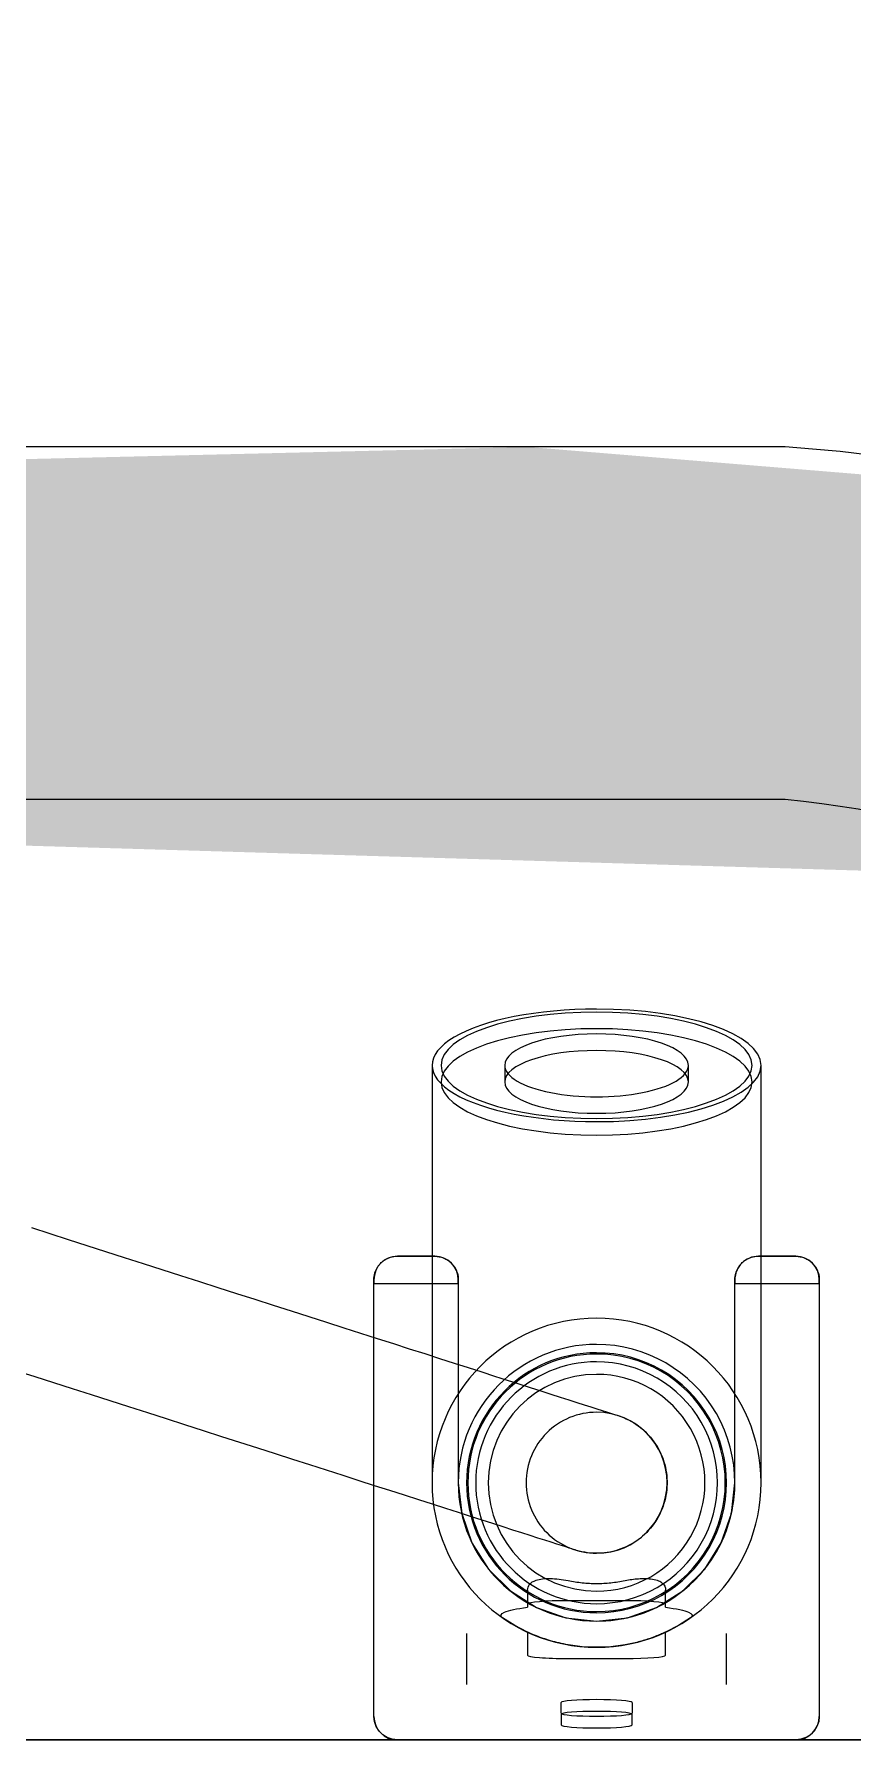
# Model space of a CAD drawing. Header units: metres. Extents: x 5 to 242, y -3 to 162.
# Drawn here: x 181.5882 to 181.6579, y 80.5957 to 80.7408 of the extents above; entities that cross this region are included whole.
import ezdxf

# ---------------------------------------------------------------- set-up
doc = ezdxf.new("R2010")
doc.units = ezdxf.units.M
doc.layers.add('1053_ARQ_BASE_MATADOURO_dwg', color=7, linetype='Continuous', lineweight=5, true_color=0x767676)
for name, color, linetype, lineweight in [('A-EQUIPAMENTOS', 7, 'Continuous', 5), ('A-PAREDE', 7, 'Continuous', 30), ('A-WALL', 7, 'Continuous', 9), ('A_lay', 7, 'Continuous', 5), ('P-SANR-FIXT', 7, 'Continuous', 5)]:
    doc.layers.add(name, color=color, linetype=linetype, lineweight=lineweight)

# ---------------------------------------------------------------- blocks, each defined once
blk = doc.blocks.new('UT_Ducha higiênica - UT_Ducha higiênica-3627536-TÉRREO 1_20')
at = {"layer": 'P-SANR-FIXT', "color": 9, "true_color": 0xc0c0c0}
for p, q in [((0.06600000000015825, 0.05738896833055824), (0.06600000000015825, 0.03306065756355638)), ((0.07218730462080894, 0.05738896833055824), (0.07218730462080894, 0.05597942939935838)), ((0.08781269537970912, 0.05597942939935838), (0.08781269537970912, 0.05738896833055824)), ((0.0940000000002212, 0.03306065756355638), (0.0940000000002212, 0.05738896833055824)), ((0.06622741628900367, 0.04114821128376443), (0.06304499430374635, 0.04114821128376443)), ((0.06304499430343755, 0.04114821128362749), (0.06622741628874153, 0.04114821128362745)), ((0.0969550056967717, 0.04114821128376443), (0.09377258371151438, 0.04114821128376443)), ((0.09377258371126108, 0.04114821128362746), (0.09695500569656935, 0.04114821128362745)), ((0.06104499430343664, 0.001999999999942737), (0.06104499430343756, 0.03914821128362749)), ((0.06104499430343766, 0.03914821128362744), (0.06104499430343766, 0.03878872391187346)), ((0.06104499430343674, 0.001999999999942718), (0.06104499430343764, 0.03878872391187346)), ((0.06822741628874161, 0.0387887239118735), (0.06104499430343417, 0.0387887239118735)), ((0.06822741628874153, 0.03914821128362747), (0.06822741628874152, 0.02187499999996173)), ((0.06822741628874161, 0.0387887239118735), (0.06822741628874161, 0.03914821128362743)), ((0.06822741628874161, 0.03878872391187346), (0.06822741628874161, 0.02187499999996185)), ((0.09177258371125943, 0.0218749999999616), (0.0917725837112611, 0.03914821128362746)), ((0.0917725837112612, 0.03914821128362742), (0.0917725837112612, 0.03878872391187344)), ((0.09177258371125954, 0.0218749999999616), (0.09177258371126114, 0.03878872391187346)), ((0.0989550056965669, 0.0387887239118735), (0.09177258371126114, 0.0387887239118735)), ((0.09895500569656936, 0.03914821128362756), (0.09895500569656929, 0.001999999999943672)), ((0.09895500569656945, 0.03878872391187352), (0.09895500569656945, 0.03914821128362758)), ((0.09895500569656944, 0.03878872391187348), (0.09895500569656941, 0.001999999999943668)), ((0.07412491401729997, 0.01273655080196305), (0.07412491401729997, 0.01129402377390435)), ((0.08242311051218912, 0.01184108410913222), (0.07757688948781413, 0.01184108410913224)), ((0.08587508598270448, 0.01129402377390376), (0.08587508598270448, 0.01273655080196381)), ((0.07412491401730092, 0.01155671459198068), (0.07412491401730086, 0.01129402377390399)), ((0.08587508598270446, 0.0112940237739037), (0.08587508598270459, 0.01155671459198066)), ((0.0689354197452547, 0.009065211861462195), (0.0689354197452547, 0.004714302604638215)), ((0.07412491401730036, 0.009167389496973398), (0.07412491401729991, 0.007205805335185135)), ((0.08587508598270274, 0.007205805335185112), (0.08587508598270358, 0.009167389496973844)), ((0.09106458025526336, 0.004714302604638215), (0.09106458025526336, 0.009065211861462195)), ((0.07757688948781348, 0.006921435818033574), (0.0824231105121896, 0.006921435818033574)), ((0.07698346004022073, 0.002264289819095029), (0.07698346004022073, 0.00317387112402691)), ((0.08301653995978217, 0.00317387112402691), (0.08301653995978217, 0.002264289819095029)), ((0.07698346004022073, 0.00217727003175559), (0.07698346004022073, 0.001267688726823709)), ((0.08301653995978217, 0.001267688726823709), (0.08301653995978217, 0.00217727003175559)), ((0.09695500569656933, -5.632601052241171e-14), (0.06304499430343664, -5.632601052241171e-14)), ((0.09695500569656944, -5.632601052241171e-14), (0.06304499430343675, -5.632812549727362e-14))]:
    blk.add_line(p, q, dxfattribs=at)
at = {"layer": 'P-SANR-FIXT', "color": 9, "true_color": 0xc0c0c0, "flags": 128}
for points in [[(0.03190325599213938, 0.04358127430191999), (0.03346072742262404, 0.04308239673433745), (0.03503158834222996, 0.04257923034601536), (0.03661332570874147, 0.04207258009588477), (0.03820340907977552, 0.04156325651612533), (0.03979929466093745, 0.04105207441584335), (0.04139842937601534, 0.04053985157740372), (0.04299825495034202, 0.04002740744818784), (0.04459621200455258, 0.03951556182923287), (0.04618974414792611, 0.03900513356456395), (0.0477763020690938, 0.03849693923038795), (0.04935334761399536, 0.03799179182934622), (0.05091835784595496, 0.03749049948941083), (0.05246882908260996, 0.0369938641714436), (0.05400228090068267, 0.0365026803859033), (0.05551626010429864, 0.03601773392223531), (0.05700834464978216, 0.03553980059129044), (0.05847614752013761, 0.03506964498437647), (0.05991732054381064, 0.03460801925025935), (0.06132955815176938, 0.03415566189143083), (0.06271060106458899, 0.03371329658345403), (0.06405823990815371, 0.03328163101627834), (0.06537031874841233, 0.03286135576279049), (0.06664473853881137, 0.03245314317370103), (0.06787946047943551, 0.03205764630216199), (0.06907250927856877, 0.03167549785867013), (0.07022197631265663, 0.0313073091992359), (0.0713260226798182, 0.03095366934730319), (0.07238288214136374, 0.03061514405101389), (0.07339086394743681, 0.03029227487879725), (0.07434835554220699, 0.02998557835231386), (0.07525382514362318, 0.02969554512070445), (0.076105824193015, 0.02942263917503479), (0.07690298967412637, 0.02916729710695618), (0.07764404629187885, 0.02892992740908667), (0.0783278085140526, 0.02871090982224141), (0.07895318246659845, 0.02851059472805682), (0.07951916768507582, 0.02832930258784018), (0.08002485871348436, 0.02816732343027816), (0.08046944655423177, 0.02802491638758857), (0.08085221996147557, 0.02790230928053097), (0.08117256657964099, 0.02779969825435546), (0.08142997392226353, 0.0277172474649271), (0.08162403019268095, 0.02765508881585774), (0.0817544249420007, 0.02761332174768486), (0.0818209495668376, 0.02759201307881995)], [(0.07816972594224209, 0.01616097367249531), (0.07813773020860136, 0.01617122230588921), (0.07804179419427128, 0.01620195181045765), (0.0778820713764184, 0.01625311302555765), (0.07765881727717205, 0.01632462410424523), (0.07737238905584273, 0.01641637064384322), (0.07702324493633642, 0.01652820586966482), (0.07661194347461679, 0.0166599508691208), (0.07613914266552166, 0.0168113948782895), (0.07560559888934987, 0.01698229561907829), (0.07501216570237666, 0.01717237968683803), (0.07435979247102041, 0.01738134298746027), (0.07364952285326436, 0.01760885122437285), (0.0728824931291354, 0.01785454043280061), (0.07205993038273482, 0.01811801756260775), (0.07118315053859296, 0.01839886110646476), (0.07025355625747652, 0.01869662177451792), (0.06927263469234131, 0.0190108232134824), (0.06824195510789578, 0.01934096276787186), (0.06716316637181445, 0.01968651228481995), (0.06603799431607658, 0.02004691895888991), (0.06486823897591494, 0.02042160621631792), (0.06365577170997821, 0.02080997463744261), (0.06240253220794476, 0.02121140291544962), (0.06111052538503282, 0.02162524885094608), (0.05978181817685254, 0.02205085037848403), (0.05841853623155003, 0.02248752662662664), (0.05702286050908479, 0.02293457900642898), (0.05559702379318478, 0.02339129232951127), (0.05414330711833536, 0.02385693595191315), (0.05266403612136601, 0.0243307649432436), (0.05116157731971398, 0.02481202127800807), (0.04963833432745342, 0.02529993504904342), (0.04809674400825825, 0.02579372569814004), (0.0465392725779122, 0.02629260326572257), (0.04496841165816768, 0.02679576965404467), (0.04338667429179478, 0.02730241990424456), (0.04179659092076072, 0.0278117434839347), (0.04020070533959879, 0.02832292558421668), (0.0386015706245209, 0.02883514842258701), (0.03700174505019423, 0.02934759255187219), (0.03540378799598366, 0.02985943817082716), (0.03381025585261014, 0.03036986643549608), (0.03222369793130384, 0.03087806076967209), (0.03064665238640227, 0.03138320817078311)], [(0.06600000000015825, 0.03306065756355638), (0.06600000000015825, 0.03242648781917378), (0.06600000000015825, 0.03180263431859694), (0.06600000000015825, 0.03119009509454536), (0.06600000000015825, 0.03058985007891279), (0.06600000000015825, 0.03000285953581515), (0.06600000000015825, 0.02943006252478554), (0.06600000000015825, 0.02887237539889811), (0.06600000000015825, 0.02833069033858337), (0.06600000000015825, 0.02780587392446123), (0.06600000000015825, 0.02729876575071667), (0.06600000000015825, 0.02681017708227519), (0.06600000000015825, 0.02634088955688694), (0.06600000000015825, 0.02589165393433723), (0.06600000000015825, 0.02546318889583272), (0.06600000000015825, 0.02505617989418715), (0.06600000000015825, 0.024671278056747), (0.06600000000015825, 0.02430909914452222), (0.06600000000015825, 0.02397022256641339), (0.06600000000015825, 0.0236551904526239), (0.06600000000015825, 0.02336450678746533), (0.06600000000015825, 0.02309863660273404), (0.06600000000015825, 0.0228580052339461), (0.06600000000015825, 0.02264299763998479), (0.06600000000015825, 0.02245395778720049), (0.06600000000015825, 0.02229118809900229), (0.06600000000015825, 0.02215494897211957), (0.06600000000015825, 0.02204545836015732), (0.06600000000015825, 0.02196289142465303), (0.06600000000015825, 0.02190738025522915), (0.06600000000015825, 0.02187901365773232)], [(0.0940000000002212, 0.02188859818683868), (0.0940000000002212, 0.02192937099288738), (0.0940000000002212, 0.02199725319053723), (0.0940000000002212, 0.02209213618266494), (0.0940000000002212, 0.02221386817680268), (0.0940000000002212, 0.02236225442756168), (0.0940000000002212, 0.02253705754870589), (0.0940000000002212, 0.02273799789265795), (0.0940000000002212, 0.02296475399750671), (0.0940000000002212, 0.0232169631020015), (0.0940000000002212, 0.02349422172534523), (0.0940000000002212, 0.02379608631282572), (0.0940000000002212, 0.0241220739455528), (0.0940000000002212, 0.02447166311284582), (0.0940000000002212, 0.02484429454664769), (0.0940000000002212, 0.02523937211602515), (0.0940000000002212, 0.02565626378126999), (0.0940000000002212, 0.02609430260469053), (0.0940000000002212, 0.02655278781746965), (0.0940000000002212, 0.02703098594113399), (0.0940000000002212, 0.02752813196079278), (0.0940000000002212, 0.02804343054869114), (0.0940000000002212, 0.02857605733717665), (0.0940000000002212, 0.02912516023685184), (0.0940000000002212, 0.02968986080032846), (0.0940000000002212, 0.03026925562707856), (0.0940000000002212, 0.03086241780917481), (0.0940000000002212, 0.03146839841334568), (0.0940000000002212, 0.03208622800017747), (0.0940000000002212, 0.03271491817394836), (0.0940000000002212, 0.03306065756355638)], [(0.08183027405827598, 0.02758902632766367), (0.08205731014259655, 0.02751126427507734), (0.08228105496950448, 0.02742448540198384), (0.08250115059531236, 0.02732882853617666), (0.08271724491348906, 0.0272244467080227), (0.08292899221948319, 0.02711150690630602), (0.08313605376265623, 0.0269901898107164), (0.08333809828892881, 0.02686068950243789), (0.08353480257012089, 0.02672321315463942), (0.08372585192109437, 0.02657798070002591), (0.0839109407038668, 0.02642522447940028), (0.08408977281564659, 0.02626518887040457), (0.08426206216356186, 0.0260981298957473), (0.08442753312109344, 0.02592431481403564), (0.08458592097009242, 0.02574402169251935), (0.08473697232408595, 0.02555753896160786), (0.08488044553259388, 0.0253651649539328), (0.0850161110695055, 0.02516720742684684), (0.0851437518987248, 0.02496398307023028), (0.08526316382207406, 0.024755816999536), (0.08537415580612906, 0.02454304223629042), (0.08547655028729315, 0.0243259991746645), (0.08557018345621874, 0.02410503503709479), (0.08565490551991316, 0.02388050331923169), (0.08573058094111294, 0.02365276322379923), (0.0857970886553423, 0.02342217908655421), (0.08585432226413141, 0.02318911979282002), (0.0859021902064731, 0.02295395818764464), (0.08594061590325146, 0.02271707047965192), (0.08596953788198808, 0.0224788356383784), (0.08598890987358973, 0.02223963478897658), (0.08599870088678035, 0.02199985060172039), (0.08599889525841536, 0.02175986668012465), (0.08598949267732206, 0.0215200669472626), (0.08597050818540848, 0.02128083503159833), (0.08594197215423884, 0.02104255365316567), (0.08590393023527358, 0.02080560401120256), (0.08585644328710078, 0.02057036517476536), (0.08579958727910417, 0.02033721347569954), (0.08573345316865744, 0.02010652190708534), (0.0856581467562799, 0.01987865952611883), (0.0855737885159815, 0.01965399086406196), (0.08548051340301499, 0.01943287534284573), (0.08537847063778754, 0.01921566670005905), (0.08526782346704095, 0.01900271242336294), (0.08514874890230022, 0.01879435319405275), (0.08502143743766974, 0.01859092234240197), (0.08488609274434349, 0.01839274531444116)], [(0.06822741628874326, 0.02187499999996194), (0.06852257954139873, 0.01925535367745389), (0.06939326858138262, 0.0167670673602468), (0.07079582342454933, 0.01453491411446422), (0.07265991411450354, 0.01267082342450995), (0.07489206736028606, 0.01126826858134314), (0.07738035367749312, 0.01039757954135916), (0.08000000000000114, 0.0101024162887036)], [(0.0800000000000013, 0.0101024162887036), (0.08261964632250934, 0.01039757954135907), (0.08510793263971642, 0.01126826858134298), (0.08734008588549899, 0.01267082342450972), (0.08920417657545324, 0.01453491411446393), (0.09060673141862002, 0.01676706736024643), (0.09147742045860399, 0.0192553536774535), (0.09177258371125954, 0.02187499999996153)], [(0.08488336562445947, 0.01838892194859582), (0.08474005351262168, 0.01819642789929531), (0.08458915832615639, 0.01800981878070652), (0.0844309214654968, 0.01782939312748076), (0.08426559607580093, 0.01765543958216549), (0.08409344664221935, 0.01748823643343512), (0.08391474856742098, 0.01732805117067747), (0.0837297877295754, 0.01717514005604462), (0.08353886002744476, 0.01702974771480003), (0.08334227090413006, 0.01689210674354581), (0.08314033486000627, 0.01676243733854808), (0.08293337495027191, 0.0166409469432594), (0.08272172226642033, 0.01652782991621643), (0.08250571540745405, 0.01642326722062953), (0.08228569993834717, 0.01632742613455557), (0.08206202783700356, 0.01624045998331712), (0.08183505693095795, 0.01616250789409878), (0.08160515032534495, 0.01609369457355224), (0.0813726758215813, 0.01603413010854874), (0.08113800532925634, 0.01598390978938587), (0.08090151427109231, 0.01594311395773566), (0.08066358098263736, 0.01591180787836383), (0.0804245861059986, 0.01589004163441223), (0.08018491198218908, 0.01587785004707603), (0.07994494203876203, 0.01587525262036888), (0.07970506017633634, 0.01588225350945122), (0.07946565015456764, 0.01589884151467013), (0.07922709497867364, 0.01592499009860803), (0.07898977628582107, 0.01596065742912015), (0.07875407373553207, 0.01600578644600446), (0.07852036440133817, 0.01606030495262094), (0.07828902216853276, 0.01612412573086604), (0.07816972594224209, 0.01616097367249531)], [(0.07412491401730036, 0.00916738949697339), (0.0730394263074253, 0.009727966869603671), (0.07200607566634437, 0.01038164654034973)], [(0.08799392433365855, 0.01038164654034966), (0.08696057369257817, 0.009727966869603945), (0.08587508598270358, 0.009167389496973835)], [(0.08000000000000143, 0.00787499999996996), (0.07878384747720917, 0.007927922419297156), (0.07757688948781356, 0.008086289565497685)], [(0.08242311051218935, 0.00808628956549769), (0.0812161525227937, 0.007927922419297151), (0.0800000000000014, 0.00787499999996996)], [(0.06304499430343675, -5.726294438623825e-14), (0.06259995243552413, 5.014417557908725e-05), (0.06217722682520164, 0.0001980622641378956), (0.06179801469971929, 0.0004363370350066705), (0.06148133133850069, 0.0007530203962252626), (0.06124305656763191, 0.001132232521707611), (0.0610951384790731, 0.001554958132030097), (0.06104499430343675, 0.001999999999942726)], [(0.0989550056965694, 0.001999999999943688), (0.09890486152093304, 0.001554958132031078), (0.09875694343237425, 0.001132232521708595), (0.09851866866150548, 0.0007530203962262385), (0.09820198530028691, 0.0004363370350076501), (0.09782277317480456, 0.0001980622641388589), (0.09740004756448208, 5.014417558004189e-05), (0.09695500569656945, -5.63238955475498e-14)]]:
    blk.add_lwpolyline(points, dxfattribs=at)
at = {"layer": 'P-SANR-FIXT', "color": 9, "true_color": 0xc0c0c0}
for centre, radius, start, end in [((0.06304499430343755, 0.03914821128362749), 0.001999999999999995, 90, 180), ((0.06622741628874153, 0.03914821128362746), 0.002000000000000002, 1.987846675914696e-13, 90), ((0.09377258371126108, 0.03914821128362746), 0.001999999999999995, 90.00000000000061, 180.000000000001), ((0.09695500569656935, 0.03914821128362753), 0.002000000000000002, 7.951386703658785e-13, 90.0000000000004), ((0.0800000000000014, 0.02187499999996996), 0.01400000000000001, 90.00000000000038, 269.9999999999999), ((0.0800000000000014, 0.02187499999996996), 0.01400000000000001, 269.9999999999998, 89.9999999999997), ((0.0800000000000014, 0.02187499999996695), 0.0117725837112637, 89.99999999999994, 269.9999999999994), ((0.0800000000000014, 0.02187499999996695), 0.0117725837112637, 269.9999999999994, 89.99999999999959), ((0.08000000000000139, 0.02187499999996695), 0.01106186790881813, 90.0000000000004, 269.9999999999999), ((0.08000000000000139, 0.02187499999996695), 0.01095503730636507, 89.99999999999997, 269.9999999999994), ((0.08000000000000138, 0.02187499999996695), 0.01029022396165961, 90.0000000000005, 269.9999999999999), ((0.08000000000000139, 0.02187499999996695), 0.01106186790881813, 269.9999999999999, 90.00000000000006), ((0.08000000000000139, 0.02187499999996695), 0.01095503730636507, 269.9999999999994, 89.99999999999959), ((0.08000000000000138, 0.02187499999996695), 0.01029022396165961, 269.9999999999998, 90.00000000000006), ((0.08000000000000139, 0.02187499999996695), 0.009224841614128737, 89.99999999999994, 269.9999999999994), ((0.08000000000000139, 0.02187499999996695), 0.009224841614128737, 89.99999999999994, 269.9999999999994), ((0.08000000000000139, 0.02187499999996695), 0.00922484161412873, 269.9999999999994, 89.99999999999953), ((0.08000000000000139, 0.02187499999996695), 0.00922484161412873, 269.9999999999994, 89.99999999999953), ((0.07999999999999673, 0.02187499999996173), 0.005999999999999991, 89.99999999995525, 179.9999999999993), ((0.07999999999999673, 0.02187499999996173), 0.006000000000000005, 359.9999999999991, 89.99999999995535), ((0.0800000000000013, 0.02187499999996173), 0.01177258371125814, 179.9999999999993, 269.9999999999988), ((0.07999999999999673, 0.02187499999996173), 0.006000000000000017, 179.9999999999999, 270.0000000000443), ((0.0800000000000013, 0.02187499999996173), 0.01177258371125811, 269.9999999999991, 359.9999999999991), ((0.07999999999999673, 0.02187499999996173), 0.005999999999999997, 270.0000000000439, 359.9999999999991), ((0.06304499430343664, 0.001999999999942737), 0.002000000000000009, 180.0000000000003, 270.0000000000001), ((0.09695500569656929, 0.001999999999943676), 0.002, 270.0000000000008, 3.81666561775622e-13)]:
    blk.add_arc(centre, radius, start, end, dxfattribs=at)
for centre, major_axis, ratio, start_param, end_param in [((0.08000000000000156, 0.05738896833045936), (-0.014, 1.32917506352049e-17), 0.3420201433256742, 4.712388980384681, 7.853981633974477), ((0.0800000000000016, 0.05738896833045948), (-0.01323491437109835, 1.55041114398135e-17), 0.3420201433256742, 3.141592653589798, 6.283185307179562), ((0.08000000000000156, 0.05738896833045936), (-0.014, 1.018312616625446e-17), 0.3420201433256742, 1.570796326794898, 4.712388980384675), ((0.0800000000000016, 0.05597942939928061), (-0.01323491437109835, 3.749146108824897e-18), 0.3420201433256742, 3.141592653589788, 6.283185307179575), ((0.0800000000000016, 0.05738896833045948), (-0.007812695379439794, 4.78389619457213e-19), 0.3420201433256746, 3.141592653589799, 6.283185307179574), ((0.0800000000000016, 0.05597942939928061), (-0.007812695379439807, 1.088699077302119e-17), 0.342020143325674, 3.1415926535898, 6.283185307179592), ((0.0800000000000016, 0.0573889683304595), (-0.01323491437109835, 1.256537010706635e-17), 0.3420201433256742, 2.886579864025407e-15, 3.141592653589795), ((0.0800000000000016, 0.05738896833045948), (0.007812695379439807, 0), 0.342020143325674, 3.141592653589793, 6.283185307179597), ((0.0800000000000016, 0.05597942939928061), (0.01323491437109835, 0), 0.3420201433256737, 3.141592653589786, 6.283185307179574), ((0.0800000000000016, 0.05597942939928061), (-0.007812695379439794, 3.947923337311866e-18), 0.3420201433256737, 8.215650382226158e-15, 3.141592653589798), ((0.07757688948781408, 0.01155671459198065), (-0.003451975470513152, 1.744357594656939e-18), 0.08237877690054865, 4.712388980384661, 6.283185307179545), ((0.08242311051218897, 0.01155671459198064), (0.003451975470513152, 0), 0.08237877690054815, 0, 1.570796326794856), ((0.07757688948781344, 0.007205805335185135), (0.003451975470513124, 0), 0.08237877690054932, 3.141592653589793, 4.712388980384691), ((0.0824231105121896, 0.007205805335185124), (-0.003451975470513138, 2.113725355349547e-19), 0.08237877690054898, 1.570796326794896, 3.141592653589746), ((0.08000000000000146, 0.003173871124026901), (0.003016539959780726, 0), 0.08237877690054876, 6.98081025283336e-15, 3.141592653589793), ((0.08000000000000146, 0.002177270031755593), (0.003016539959780712, 0), 0.082378776900549, 0, 3.141592653589788), ((0.08000000000000146, 0.00226428981909502), (-0.003016539959780712, 8.545162239223548e-19), 0.082378776900549, 1.199040866595169e-14, 3.141592653589799), ((0.08000000000000146, 0.001267688726823711), (0.003016539959780726, 0), 0.08237877690054869, 3.141592653589793, 6.283185307179586)]:
    blk.add_ellipse(centre, major_axis=major_axis, ratio=ratio, start_param=start_param, end_param=end_param, dxfattribs=at)
for points, knots in [([(0.06104499430343763, 0.03914821128362749), (0.06104499430343763, 0.03934114306849545), (0.06108714067159613, 0.03961803906187272), (0.0612036956944618, 0.03994247800487914), (0.06131591234284227, 0.04016295539194129), (0.06144745881198609, 0.04035884651990348), (0.06159461803630129, 0.04053128203195312), (0.06175406595126327, 0.04068082568376507), (0.06195137848773302, 0.04082959083399103), (0.06214452814990288, 0.0409390074305918), (0.0623293392666376, 0.04101777513732453), (0.0626099347193875, 0.04111335968832534), (0.06285292738142612, 0.04114821128362747), (0.06304499430343762, 0.04114821128362749)], [0, 0, 0, 0, 0.1428571428571428, 0.2142857142857143, 0.2857142857142857, 0.3571428571428571, 0.4285714285714285, 0.5, 0.5714285714285714, 0.6785714285714286, 0.7321428571428572, 0.7857142857142857, 1, 1, 1, 1]), ([(0.06622741628874161, 0.04114821128362747), (0.06635539721103273, 0.04114821128362747), (0.06661398572847665, 0.04112342680997042), (0.06692902385891879, 0.04102940703512435), (0.06717250672057345, 0.04091475530202431), (0.06734934161285663, 0.04080827517869411), (0.06751843088444733, 0.04068074911345343), (0.06767793758439884, 0.04053113568145204), (0.06782509197551062, 0.04035866146469702), (0.06795662343174708, 0.04016274350734707), (0.0680688165126741, 0.03994224240005637), (0.06818531797710749, 0.03961781842819322), (0.06822741628874164, 0.03934103627677755), (0.06822741628874161, 0.03914821128362746)], [0, 0, 0, 0, 0.1428571428571428, 0.2857142857142857, 0.3571428571428571, 0.4285714285714285, 0.5, 0.5714285714285714, 0.6428571428571428, 0.7142857142857143, 0.7857142857142857, 0.8571428571428571, 1, 1, 1, 1]), ([(0.09177258371126117, 0.03914821128362743), (0.09177258371126117, 0.03934114306849545), (0.09181473007941966, 0.03961803906187276), (0.09193128510228538, 0.03994247800487911), (0.09204350175066574, 0.04016295539194121), (0.0921750482198096, 0.04035884651990337), (0.09232220744412468, 0.040531282031953), (0.09248165535908674, 0.04068082568376497), (0.0926789678955566, 0.04082959083399103), (0.09287211755772645, 0.04093900743059178), (0.09305692867446114, 0.04101777513732451), (0.09333752412721105, 0.04111335968832526), (0.09358051678924953, 0.04114821128362744), (0.09377258371126114, 0.04114821128362747)], [0, 0, 0, 0, 0.1428571428571428, 0.2142857142857143, 0.2857142857142857, 0.3571428571428571, 0.4285714285714285, 0.5, 0.5714285714285714, 0.6785714285714286, 0.7321428571428572, 0.7857142857142857, 1, 1, 1, 1]), ([(0.09695500569656942, 0.04114821128362754), (0.09708298661886067, 0.04114821128362754), (0.09734157513630474, 0.04112342680997043), (0.09765661326674686, 0.04102940703512432), (0.0979000961284014, 0.0409147553020243), (0.0980769310206845, 0.04080827517869416), (0.09824602029227524, 0.04068074911345344), (0.09840552699222668, 0.04053113568145207), (0.09855268138333846, 0.04035866146469703), (0.09868421283957497, 0.04016274350734703), (0.09879640592050198, 0.03994224240005637), (0.0989129073849353, 0.03961781842819331), (0.09895500569656941, 0.03934103627677766), (0.09895500569656944, 0.03914821128362756)], [0, 0, 0, 0, 0.1428571428571428, 0.2857142857142857, 0.3571428571428571, 0.4285714285714285, 0.5, 0.5714285714285714, 0.6428571428571428, 0.7142857142857143, 0.7857142857142857, 0.8571428571428571, 1, 1, 1, 1]), ([(0.07412491401730092, 0.01273655080196266), (0.07412491401730094, 0.01292776559019667), (0.07424019559584757, 0.0132674779426161), (0.07472833897930509, 0.01357976252791599), (0.07537573796532493, 0.01371731337392978), (0.07604831466854436, 0.01374526813420808), (0.07679768532176194, 0.013689396312015), (0.07731799542481801, 0.01360681650745273), (0.07757688948781417, 0.01355328701287029)], [-1, -1, -1, -1, -0.7857142857142857, -0.5714285714285714, -0.4285714285714285, -0.2857142857142857, -0.1428571428571428, 0, 0, 0, 0]), ([(0.08242311051218912, 0.01355328701287018), (0.08281200192307149, 0.01363368088504026), (0.08330191830088919, 0.0137009191659088), (0.08385235046934074, 0.01373122440042551), (0.08420557967450273, 0.01373462639614367), (0.08467186107058537, 0.01370768661175037), (0.08518005443952731, 0.01359856833922067), (0.08558462768328069, 0.0133893237534449), (0.08582430021957967, 0.01309725402685002), (0.08587508598270212, 0.01286372731881025), (0.08587508598270212, 0.01273655080196375)], [-1, -1, -1, -1, -0.7857142857142857, -0.7321428571428572, -0.6785714285714286, -0.5714285714285714, -0.4285714285714285, -0.2857142857142857, -0.1428571428571428, 0, 0, 0, 0]), ([(0.07757688948781348, 0.0080862895654977), (0.0770536540490613, 0.008178238504306367), (0.07604229140294476, 0.008419318881510101), (0.07506317779841476, 0.00876762993398152), (0.07455200034299629, 0.00897727692308836), (0.07433582563292392, 0.009071658414339656), (0.07424458353262778, 0.009112606354094421), (0.07421519625714561, 0.009125912829309323)], [0, 0, 0, 0, 0.2857142857142857, 0.5714285714285714, 0.6785714285714286, 0.7857142857142857, 0.857142857142857, 0.857142857142857, 0.857142857142857, 0.857142857142857]), ([(0.08587508598270267, 0.009167389496973431), (0.08587391458624062, 0.009166847927420858), (0.08581570516226683, 0.009139676747997953), (0.08554984733311945, 0.009020199559896977), (0.08512869113404062, 0.008844750126290817), (0.08448618188885397, 0.008605106640622088), (0.08357611188587523, 0.008323608658462886), (0.08281553709125367, 0.008155251269604218), (0.08242311051218952, 0.008086289565497718)], [0, 0, 0, 0, 0.1428571428571428, 0.2857142857142857, 0.4285714285714285, 0.5714285714285714, 0.7857142857142857, 1, 1, 1, 1])]:
    blk.add_open_spline(points, degree=3, knots=knots, dxfattribs=at)
for points in [[(0.07757688948781416, 0.0135532870128703), (0.07797667516069921, 0.01347251689768571), (0.07878031258561552, 0.0133512902667954), (0.0795920821688241, 0.0133106908348628), (0.08000000000000149, 0.01331054791863593)], [(0.08000000000000151, 0.01331054791863593), (0.08040791783117891, 0.01331069083486276), (0.08121968741438763, 0.01335129026679529), (0.08202332483930397, 0.01347251689768559), (0.0824231105121891, 0.01355328701287018)], [(0.07200607566634439, 0.01038164654034966), (0.07176413219519852, 0.010548994231592), (0.07187532844921207, 0.01086840479509339), (0.07317669109583617, 0.01115724572062821), (0.07412491401730086, 0.01129402377390398)], [(0.08587508598270446, 0.01129402377390369), (0.08682330890416826, 0.01115724572062796), (0.0881246715507911, 0.01086840479509323), (0.08823586780480439, 0.01054899423159195), (0.08799392433365866, 0.01038164654034966)], [(0.07418149629937941, 0.009141240698498622), (0.0741448144920653, 0.009158005171739078), (0.07412583573305602, 0.009166963361838473), (0.0741249140172999, 0.00916738949697359)]]:
    blk.add_open_spline(points, degree=3, dxfattribs=at)
blk = doc.blocks.new('1053_ARQ_BASE_MATADOURO_dwg_A$C51235BF3-4039635-TÉRREO 1_20')
at = {"layer": 'A-EQUIPAMENTOS', "true_color": 0xe2e2e2}
h = blk.add_hatch(color=254, dxfattribs=at)
h.paths.add_polyline_path([(0.001627097488101572, 0.1103316731749334), (0.00841084012954998, 0.06711125408402387), (0.03626650286936965, 0.0279185228962042), (0.08300286792175139, 0.003696003249220121), (0.1239484246311284, 0.0003317482766276953), (0.297913155285364, 0.00452840454026773), (0.297913155285364, 0.03033174574707791), (0.07827734061320844, 0.03689087589057727), (0.04294929664874726, 0.06711125300129533), (0.03252464786018063, 0.1003316789861377), (0.03252464786018063, 0.1103316725719929)])
h.paths.add_polyline_path([(0.7990085656054806, 0.1103316247462046), (0.7681110153914135, 0.1103316247462046), (0.7588779297554051, 0.07199615843601041), (0.7203690436350201, 0.03916043066821367), (0.6979132411157127, 0.02145419439735888), (0.6979132411157127, 0.001714878527175097), (0.7508164453360046, 0.02203129919222793), (0.7885853605028555, 0.06419142796919605), (0.7990085652560523, 0.09822067520818746)])
at = {"layer": 'A-EQUIPAMENTOS', "color": 253, "true_color": 0xaaaaaa}
for p, q in [((0.1021017206076067, 0.03033174574375153), (0.2983039982485889, 0.03033174574375153)), ((0.1021017131570261, 0.0003317482769489289), (0.3189491886025239, 0.0003317482769489289))]:
    blk.add_line(p, q, dxfattribs=at)
for centre, radius, start, end in [((0.1089781085902359, 0.1090926062315703), 0.1089780226799105, 189.912994824375, 266.3822948373357), ((0.1093999694276136, 0.1091363318264484), 0.07914181600548656, 193.745289158319, 264.708817369881)]:
    blk.add_arc(centre, radius, start, end, dxfattribs=at)
blk = doc.blocks.new('1053_ARQ_BASE_MATADOURO_dwg_arq geral tgov-4039641-TÉRREO 1_20')
at = {"layer": 'A_lay', "true_color": 0xaaaaaa}
h = blk.add_hatch(dxfattribs=at)
h.set_pattern_fill('FP_8', color=253, style=0, pattern_type=2)
h.set_pattern_definition([(90, (-0.43, 0), (-0.6125, 3.750480822388769e-17), []), (180, (-0.43, 0), (-7.500961644777538e-17, -0.6125), [])])
h.paths.add_polyline_path([(25.1255469207727, -2.525965459945342), (25.1440699569377, -2.549311167218509), (25.21361192062108, -2.570337723717156), (25.22569632900267, -2.507924567626908), (25.13728621164595, -2.523850746675438)])
h.paths.add_polyline_path([(25.10943054890613, -2.507924567626908), (25.13728621164595, -2.523000376926918), (25.21822966577027, -2.499765842756603), (25.1255469207727, -2.506716018809966)])
h.paths.add_polyline_path([(25.08973124521644, -2.493883603560227), (25.1255469207727, -2.506307743021979), (25.13728621164595, -2.494300385033398), (25.09498995857009, -2.493929692001893)])
h.paths.add_polyline_path([(24.16822972102102, -2.59033772349337), (24.34668848617002, -2.590337669476909), (24.3579627107081, -2.542539649100398), (24.39985382843782, -2.498828927838161), (24.44778381065979, -2.462491779119444), (24.4543514200934, -2.074788535311858), (24.48241961285678, -2.011083122204622), (24.55453446924383, -1.94770173972953), (24.64778392725345, -1.924848058688966), (24.74103337716412, -1.947701772775654), (24.81314821108977, -2.011083180807034), (24.84779777110373, -2.10065139660594), (24.85208742139326, -2.480337688741469), (25.08261082160233, -2.490899947715984), (25.10943054890613, -2.493502505585104), (25.6900527953612, -2.490337722793289), (25.69005279557327, -2.305361665785167), (25.65460425049841, -2.287944106882132), (25.63759693276523, -2.260259170332197), (25.63556113606079, -2.232923688126672), (25.6444130749079, -2.207883884322651), (25.66753133216734, -2.186205896534652), (25.69822966633387, -2.163930560006671), (25.70492839599481, -1.815337722189549), (25.73528871325028, -1.792041431395727), (25.74822966521645, -1.790337722748332), (26.04822966505885, -1.790337722748332), (26.06045915165083, -1.724399947818545), (26.14822966558865, -1.696706646100978), (26.13822966569576, -0.6403377242384451), (26.06822966272034, -0.640337720513105), (26.06030513292322, -0.5203377027062227), (25.06822966330244, -0.5203377027062227), (25.06822966330244, -0.6403377231906456), (24.45035819185438, -0.6403377242384451), (24.4529036188304, -0.741401484568304), (24.41431197228885, -0.8362668623333246), (24.34339159642897, -0.9063709973600348), (24.24926724915574, -0.9432622871239535), (24.14822966558869, -0.9501365051099856), (24.14822986110841, -1.491991188484247), (24.1954318624698, -1.500559960448355), (24.24066340207973, -1.540453953229769), (24.25822985190318, -1.589972912615605), (24.25199915755401, -2.218532881649822), (24.21949630704749, -2.264811022452017), (24.16822972102088, -2.288682321495803), (24.14822972140988, -2.294980856657142), (24.14822966558869, -2.590337723493301)])
h.paths.add_polyline_path([(25.14407004264492, -2.570337811494816), (25.20288455101413, -2.570337807759427), (25.13873112628361, -2.552063188012765)])
h.paths.add_polyline_path([(25.1982296661188, -2.59033772349337), (25.20822966587738, -2.580337723716981), (25.1440699569377, -2.580337723717119), (25.1440699569377, -2.590337717905637)])
h.paths.add_polyline_path([(25.21822966577027, -2.570337723939759), (25.23172966518911, -2.570337723717156), (25.22316629135909, -2.547117298814867)])
h.paths.add_polyline_path([(25.33881944254993, -1.896120293065727), (25.31076829042295, -1.894173905253204), (25.31126877618967, -1.786815233528445), (25.33931992796736, -1.790337722748332), (25.33881944254993, -1.895991699769936)])
h.paths.add_polyline_path([(24.91423196881991, -1.894173905253204), (24.88618081703335, -1.894045311957413), (24.88668130233435, -1.784868843853321), (24.91473245422846, -1.784997439011712), (24.91423255830671, -1.894045311957413)])
h.paths.add_polyline_path([(26.09822966487286, -1.890337724238473), (26.14822966558865, -1.890337724238473), (26.13822966584144, -1.789439399781181), (26.09822966487286, -1.840337721630767)])
h.paths.add_polyline_path([(26.09153093488744, -1.815337722019132), (26.09153093488744, -1.800376931998095), (26.08358500376469, -1.804982383168739)])
h.paths.add_polyline_path([(26.0732296647664, -1.797036452238996), (26.12822966580287, -1.770337723195344), (26.12822966580287, -1.756837723866179), (26.06472966629308, -1.756837723866179), (26.07217347037918, -1.792041431427745)])
h.paths.add_polyline_path([(26.08358500376469, -1.804982383168739), (26.07921378410596, -1.794429325314212), (26.0732296647664, -1.797036452238996)])
h.paths.add_polyline_path([(25.09859698836237, -1.771114109083856), (25.06203579623268, -1.762385219956963), (25.03236565622498, -1.73503077402701), (25.03894692333423, -1.672555740922548), (25.08584454504303, -1.607665440067273), (25.12309623917113, -1.589067157357721), (25.14346680289568, -1.591215172782347), (25.20181055064331, -1.668537851422827), (25.18513299990459, -1.739003432016074), (25.17139230039922, -1.758372414856962), (25.12696508131928, -1.770477404817749)])
h.paths.add_polyline_path([(26.12822966603573, -1.723837723866169), (26.12822966584141, -1.710337722715154), (26.0682296627202, -1.723837723866169)])
h.paths.add_polyline_path([(25.41367495758471, -1.638537568971341), (25.3839556803769, -1.591215172782347), (25.38779499820966, -1.542558276805527), (25.39127473846965, -1.508337207533765), (25.36430275778001, -1.329645516350704), (25.3453718578677, -1.233004720396703), (25.40130234874586, -1.222644983207543), (25.41185339773085, -1.236830703913971), (25.41185339773085, -1.410599016660982), (25.44152869086266, -1.604985905811028), (25.42879124574817, -1.620329000531378)])
h.paths.add_polyline_path([(25.42649868025922, -1.52617881819588), (25.38408867316321, -1.362791229854063), (25.38044382966699, -1.362120595948567), (25.40130234874586, -1.523228289042242), (25.41918765037135, -1.525701648148902)])
h.paths.add_polyline_path([(24.89208504778814, -1.030797811224832), (24.8500420720766, -1.216978865316749), (24.89120157252533, -1.223520102962041), (24.89173952688009, -1.10617013238359)])
h.paths.add_polyline_path([(24.84570530604118, -1.36147697025427), (24.83195502916353, -1.350215607059922), (24.83209225616906, -1.264051405619206), (24.84269350701929, -1.194797260885246), (24.89208504778814, -1.030797811224832), (24.92272415244969, -1.017574066295895), (24.92202502733575, -0.9610707908866715), (24.89173952687995, -0.9603803418574052), (24.89208504778814, -0.9224564571443352), (24.94051732118363, -0.9223246667532377), (24.94558852002999, -0.8625662717960352), (24.97764567471276, -0.8248050250110792), (24.99910639168255, -0.8248050250109406), (25.02174862714437, -0.8701290758139438), (25.05608141783168, -0.9761341021707484), (25.04538647641219, -1.00358486920573), (25.01425793906687, -0.9423040317523302), (24.99147104390432, -0.926453018560787), (24.91013197016442, -1.039150912005685), (24.90880028798723, -1.329645516350635), (24.84938180608157, -1.361010085456495)])
h.paths.add_polyline_path([(25.37063525209681, -1.347888682037427), (25.3709308244008, -1.266647729009144), (25.3453718578677, -1.266988560557174), (25.36493829789818, -1.329645516350704)])
h.paths.add_polyline_path([(24.85996672255, -1.347345711663173), (24.89086396771017, -1.329645516350704), (24.88886233476314, -1.234433211581909), (24.83209225616906, -1.234172968188514), (24.83568604067741, -1.264124917789846), (24.86034770414708, -1.264906464144417), (24.8600478635931, -1.329645516350704)])
at = {"layer": 'A-PAREDE', "color": 253, "true_color": 0xaaaaaa, "flags": 128}
blk.add_lwpolyline([(28.29822966561187, -2.590337723493576), (26.29822966561187, -2.590337723493576), (26.29822966561187, -0.6403377242386341), (26.34822966565844, -0.6403377242386341), (26.34822966565844, -0.49033772200346), (26.09822966565844, -0.49033772200346), (26.09822966565844, -0.6403377242386341), (26.148229665705, -0.6403377242386341), (26.148229665705, -2.590337723493576), (24.19822966551874, -2.590337723493576)], dxfattribs=at)
at = {"rotation": 180}
blk.add_blockref('1053_ARQ_BASE_MATADOURO_dwg_A$C51235BF3-4039635-TÉRREO 1_20', (25.14569705177562, -2.480006044730707), dxfattribs=at)
blk = doc.blocks.new('1053_ARQ_BASE_MATADOURO_dwg-3625622-TÉRREO 1_20')
blk.add_blockref('1053_ARQ_BASE_MATADOURO_dwg_arq geral tgov-4039641-TÉRREO 1_20', (130.2097949645677, 83.1860339743535))

msp = doc.modelspace()

# ---------------------------------------------------------------- linework, layer by layer
at = {"layer": 'A-WALL', "color": 253, "true_color": 0xaaaaaa}
msp.add_line((182.7567896733182, 80.59569625048724), (180.7567896732948, 80.59569625048725), dxfattribs=at)

# ---------------------------------------------------------------- block references
at = {"layer": '1053_ARQ_BASE_MATADOURO_dwg', "color": 253, "true_color": 0xaaaaaa}
msp.add_blockref('1053_ARQ_BASE_MATADOURO_dwg-3625622-TÉRREO 1_20', (26.39876504313851, 0), dxfattribs=at)
at = {"layer": 'P-SANR-FIXT', "color": 9, "true_color": 0xc0c0c0}
msp.add_blockref('UT_Ducha higiênica - UT_Ducha higiênica-3627536-TÉRREO 1_20', (181.5561135823307, 80.59569623669006), dxfattribs=at)

doc.saveas('drawing.dxf')
